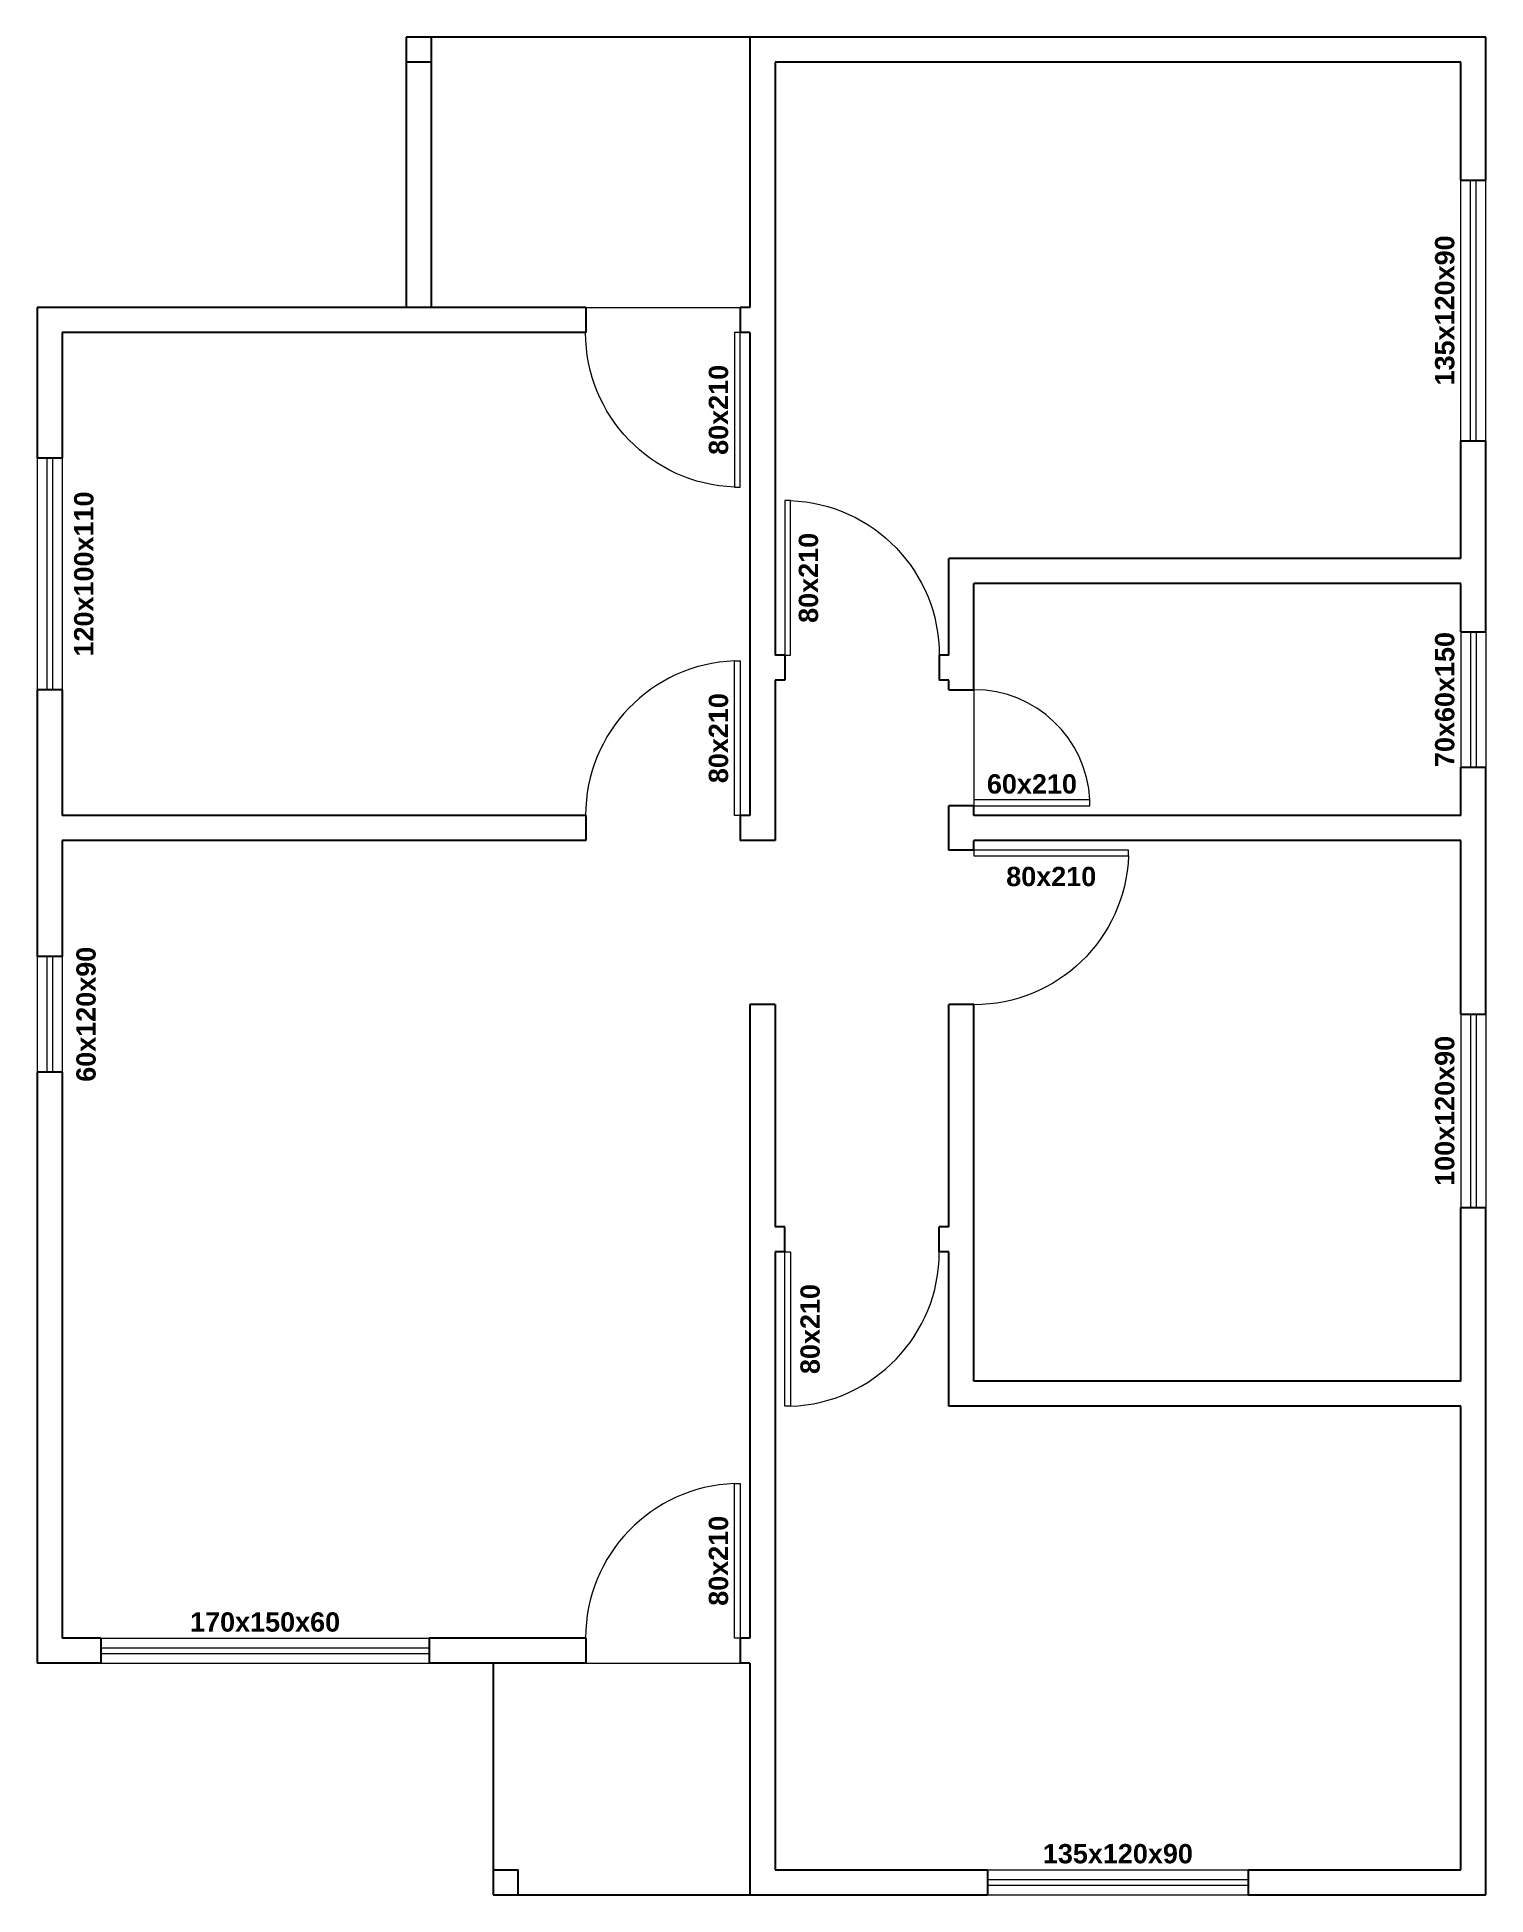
# Model space of a CAD drawing. Header units: centimetres. Extents: x -13202 to -12452, y 4339 to 5301.
import ezdxf

# ---------------------------------------------------------------- set-up
doc = ezdxf.new("R2010")
doc.units = ezdxf.units.CM
for name, color, linetype, lineweight in [('Cotas', 7, 'Continuous', 9), ('Janelas', 3, 'Continuous', 15), ('Paredes', 154, 'Continuous', 25), ('Piso', 253, 'Continuous', 9), ('Portas', 30, 'Continuous', 15)]:
    doc.layers.add(name, color=color, linetype=linetype, lineweight=lineweight)
doc.styles.add('texto', font='')
doc.styles.get('texto').set_extended_font_data('Arial', bold=True)
doc.dimstyles.new('Portas e Janelas', dxfattribs={"dimscale": 0, "dimtxt": 2, "dimasz": 2.5, "dimexe": 1.25, "dimexo": 2, "dimtad": 1, "dimtxsty": 'texto', "dimblk": 'OBLIQUE', "dimcen": 2.5, "dimse1": 1, "dimse2": 1, "dimsd1": 1, "dimsd2": 1, "dimclrt": 102, "dimadec": 0, "dimazin": 0, "dimtfac": 1, "dimtmove": 0, "dimatfit": 3, "dimfxl": 1, "dimarcsym": 0})

# ---------------------------------------------------------------- blocks, each defined once
blk = doc.blocks.new('*D2')
at = {"layer": 'Defpoints', "color": 0, "transparency": 16777216}
for p in [(-12464.83, 5227.41), (-12464.83, 5092.41), (-12464.83, 5092.41)]:
    blk.add_point(p, dxfattribs=at)
at = {"layer": 'Cotas', "color": 102, "transparency": 16777216, "insert": (-12473.06, 5159.91), "char_height": 10, "attachment_point": 5, "rotation": 90, "style": 'texto'}
blk.add_mtext('135x120x90', dxfattribs=at)
blk = doc.blocks.new('_Oblique')
at = {"color": 0, "linetype": 'ByBlock', "lineweight": -2}
blk.add_line((-0.5, -0.5), (0.5, 0.5), dxfattribs=at)
blk = doc.blocks.new('*D3')
at = {"layer": 'Defpoints', "color": 0, "transparency": 16777216}
for p in [(-12840.83, 5148.41), (-12840.83, 5068.41), (-12840.83, 5068.41)]:
    blk.add_point(p, dxfattribs=at)
at = {"layer": 'Cotas', "color": 102, "transparency": 16777216, "insert": (-12849.06, 5108.41), "char_height": 10, "attachment_point": 5, "rotation": 90, "style": 'texto'}
blk.add_mtext('80x210', dxfattribs=at)
blk = doc.blocks.new('*D4')
at = {"layer": 'Defpoints', "color": 0, "transparency": 16777216}
for p in [(-12811.83, 5061.41), (-12794.23, 5061.41), (-12811.83, 4981.41)]:
    blk.add_point(p, dxfattribs=at)
at = {"layer": 'Cotas', "color": 102, "transparency": 16777216, "insert": (-12802.47, 5021.41), "char_height": 10, "attachment_point": 5, "rotation": 90, "style": 'texto'}
blk.add_mtext('80x210', dxfattribs=at)
blk = doc.blocks.new('*D5')
at = {"layer": 'Defpoints', "color": 0, "transparency": 16777216}
for p in [(-12464.83, 4993.41), (-12464.83, 4923.41), (-12464.83, 4923.41)]:
    blk.add_point(p, dxfattribs=at)
at = {"layer": 'Cotas', "color": 102, "transparency": 16777216, "insert": (-12473.06, 4958.41), "char_height": 10, "attachment_point": 5, "rotation": 90, "style": 'texto'}
blk.add_mtext('70x60x150', dxfattribs=at)
blk = doc.blocks.new('*D6')
at = {"layer": 'Defpoints', "color": 0, "transparency": 16777216}
for p in [(-12716.83, 4906.41), (-12656.83, 4906.41), (-12656.83, 4906.41)]:
    blk.add_point(p, dxfattribs=at)
at = {"layer": 'Cotas', "color": 102, "transparency": 16777216, "insert": (-12686.83, 4914.64), "char_height": 10, "attachment_point": 5, "style": 'texto'}
blk.add_mtext('60x210', dxfattribs=at)
blk = doc.blocks.new('*D7')
at = {"layer": 'Defpoints', "color": 0, "transparency": 16777216}
for p in [(-12716.83, 4877.41), (-12636.83, 4877.41), (-12636.83, 4858.46)]:
    blk.add_point(p, dxfattribs=at)
at = {"layer": 'Cotas', "color": 102, "transparency": 16777216, "insert": (-12676.83, 4866.69), "char_height": 10, "attachment_point": 5, "style": 'texto'}
blk.add_mtext('80x210', dxfattribs=at)
blk = doc.blocks.new('*D8')
at = {"layer": 'Defpoints', "color": 0, "transparency": 16777216}
for p in [(-12840.83, 4978.41), (-12840.83, 4978.41), (-12840.83, 4898.41)]:
    blk.add_point(p, dxfattribs=at)
at = {"layer": 'Cotas', "color": 102, "transparency": 16777216, "insert": (-12849.06, 4938.41), "char_height": 10, "attachment_point": 5, "rotation": 90, "style": 'texto'}
blk.add_mtext('80x210', dxfattribs=at)
blk = doc.blocks.new('*D9')
at = {"layer": 'Defpoints', "color": 0, "transparency": 16777216}
for p in [(-12464.83, 4795.41), (-12464.83, 4695.41), (-12464.83, 4695.41)]:
    blk.add_point(p, dxfattribs=at)
at = {"layer": 'Cotas', "color": 102, "transparency": 16777216, "insert": (-12473.06, 4745.41), "char_height": 10, "attachment_point": 5, "rotation": 90, "style": 'texto'}
blk.add_mtext('100x120x90', dxfattribs=at)
blk = doc.blocks.new('*D10')
at = {"layer": 'Defpoints', "color": 0, "transparency": 16777216}
for p in [(-12811.83, 4672.41), (-12811.83, 4592.41), (-12793.37, 4592.41)]:
    blk.add_point(p, dxfattribs=at)
at = {"layer": 'Cotas', "color": 102, "transparency": 16777216, "insert": (-12801.61, 4632.41), "char_height": 10, "attachment_point": 5, "rotation": 90, "style": 'texto'}
blk.add_mtext('80x210', dxfattribs=at)
blk = doc.blocks.new('*D11')
at = {"layer": 'Defpoints', "color": 0, "transparency": 16777216}
for p in [(-12709.83, 4352.41), (-12709.83, 4352.41), (-12574.83, 4352.41)]:
    blk.add_point(p, dxfattribs=at)
at = {"layer": 'Cotas', "color": 102, "transparency": 16777216, "insert": (-12642.33, 4360.65), "char_height": 10, "attachment_point": 5, "style": 'texto'}
blk.add_mtext('135x120x90', dxfattribs=at)
blk = doc.blocks.new('*D12')
at = {"layer": 'Defpoints', "color": 0, "transparency": 16777216}
for p in [(-12840.83, 4552.41), (-12840.83, 4472.41), (-12840.83, 4472.41)]:
    blk.add_point(p, dxfattribs=at)
at = {"layer": 'Cotas', "color": 102, "transparency": 16777216, "insert": (-12849.06, 4512.41), "char_height": 10, "attachment_point": 5, "rotation": 90, "style": 'texto'}
blk.add_mtext('80x210', dxfattribs=at)
blk = doc.blocks.new('*D13')
at = {"layer": 'Defpoints', "color": 0, "transparency": 16777216}
for p in [(-13168.83, 4472.41), (-12998.83, 4472.41), (-12998.83, 4472.41)]:
    blk.add_point(p, dxfattribs=at)
at = {"layer": 'Cotas', "color": 102, "transparency": 16777216, "insert": (-13083.83, 4480.64), "char_height": 10, "width": 26.8929, "attachment_point": 5, "style": 'texto'}
blk.add_mtext('170x150x60', dxfattribs=at)
blk = doc.blocks.new('*D14')
at = {"layer": 'Defpoints', "color": 0, "transparency": 16777216}
for p in [(-13188.83, 4825.41), (-13168.24, 4825.41), (-13188.83, 4765.41)]:
    blk.add_point(p, dxfattribs=at)
at = {"layer": 'Cotas', "color": 102, "transparency": 16777216, "insert": (-13176.47, 4795.41), "char_height": 10, "attachment_point": 5, "rotation": 90, "style": 'texto'}
blk.add_mtext('60x120x90', dxfattribs=at)
blk = doc.blocks.new('*D15')
at = {"layer": 'Defpoints', "color": 0, "transparency": 16777216}
for p in [(-13188.83, 5083.41), (-13169.4, 5083.41), (-13188.83, 4963.41)]:
    blk.add_point(p, dxfattribs=at)
at = {"layer": 'Cotas', "color": 102, "transparency": 16777216, "insert": (-13177.63, 5023.41), "char_height": 10, "attachment_point": 5, "rotation": 90, "style": 'texto'}
blk.add_mtext('120x100x110', dxfattribs=at)
blk = doc.blocks.new('porta80')
blk.add_lwpolyline([(0, 0), (-3, 0), (-3, 80), (0, 80)], close=True)
blk.add_arc((0, 0), 80.06, 92.14759, 180)
blk = doc.blocks.new('porta60')
blk.add_lwpolyline([(0, 0), (60, 0), (60, 3), (0, 3)], close=True)
blk.add_arc((0, 0), 60.07, 2.86241, 90)
blk = doc.blocks.new('janela170')
for p, q in [((0, 13), (170, 13)), ((0, 8), (170, 8)), ((0, 5), (170, 5)), ((0, 0), (170, 0))]:
    blk.add_line(p, q)
blk = doc.blocks.new('janela135')
for p, q in [((0, 13), (135, 13)), ((0, 8), (135, 8)), ((0, 5), (135, 5)), ((0, 0), (135, 0))]:
    blk.add_line(p, q)
blk = doc.blocks.new('janela60')
for p, q in [((0, 60), (0, 0)), ((5, 60), (5, 0)), ((8, 60), (8, 0)), ((13, 60), (13, 0))]:
    blk.add_line(p, q)
blk = doc.blocks.new('janela120')
for p, q in [((-13, 120), (-13, 0)), ((-8, 120), (-8, 0)), ((-5, 120), (-5, 0)), ((0, 120), (0, 0))]:
    blk.add_line(p, q)
blk = doc.blocks.new('janela100')
for p, q in [((-13, 100), (-13, 0)), ((-8, 100), (-8, 0)), ((-5, 100), (-5, 0)), ((0, 100), (0, 0))]:
    blk.add_line(p, q)
blk = doc.blocks.new('janela70')
for p, q in [((-13, 70), (-13, 0)), ((-8, 70), (-8, 0)), ((-5, 70), (-5, 0)), ((0, 70), (0, 0))]:
    blk.add_line(p, q)

msp = doc.modelspace()

# ---------------------------------------------------------------- linework, layer by layer
at = {"layer": 'Paredes'}
for p, q in [((-12451.828, 5301.412), (-13010.828, 5301.412)), ((-13010.828, 5301.412), (-13010.828, 5161.412)), ((-12997.828, 5301.412), (-12997.828, 5161.412)), ((-12832.828, 5301.412), (-12832.828, 5161.412)), ((-12451.828, 5227.412), (-12451.828, 5301.412)), ((-12997.828, 5288.412), (-13010.828, 5288.412)), ((-12464.828, 5288.412), (-12819.828, 5288.412)), ((-12819.828, 5288.412), (-12819.828, 4981.412)), ((-12464.828, 5227.412), (-12464.828, 5288.412)), ((-12464.828, 5227.412), (-12451.828, 5227.412)), ((-13201.828, 5161.412), (-13201.828, 5083.412)), ((-12917.828, 5161.412), (-13201.828, 5161.412)), ((-12917.828, 5161.412), (-12917.828, 5148.412)), ((-12832.828, 5161.412), (-12837.828, 5161.412)), ((-12837.828, 5161.412), (-12837.828, 5148.412)), ((-13188.828, 5148.412), (-13188.828, 5083.412)), ((-12917.828, 5148.412), (-13188.828, 5148.412)), ((-12832.828, 5148.412), (-12837.828, 5148.412)), ((-12832.828, 5148.412), (-12832.828, 4898.412)), ((-12464.828, 5031.412), (-12464.828, 5092.412)), ((-12464.828, 5092.412), (-12451.828, 5092.412)), ((-12451.828, 4993.412), (-12451.828, 5092.412)), ((-13188.828, 5083.412), (-13201.828, 5083.412)), ((-12464.828, 5031.412), (-12729.828, 5031.412)), ((-12729.828, 4981.412), (-12729.828, 5031.412)), ((-12464.828, 5018.412), (-12716.828, 5018.412)), ((-12716.828, 4963.412), (-12716.828, 5018.412)), ((-12464.828, 4993.412), (-12464.828, 5018.412)), ((-12464.828, 4993.412), (-12451.828, 4993.412)), ((-12814.828, 4981.412), (-12819.828, 4981.412)), ((-12814.828, 4981.412), (-12814.828, 4968.412)), ((-12729.828, 4981.412), (-12734.828, 4981.412)), ((-12734.828, 4981.412), (-12734.828, 4968.412)), ((-12819.828, 4968.412), (-12819.828, 4885.412)), ((-12814.828, 4968.412), (-12819.828, 4968.412)), ((-12729.828, 4968.412), (-12734.828, 4968.412)), ((-12729.828, 4963.412), (-12729.828, 4968.412)), ((-13188.828, 4963.412), (-13201.828, 4963.412)), ((-13201.828, 4963.412), (-13201.828, 4825.412)), ((-13188.828, 4963.412), (-13188.828, 4898.412)), ((-12729.828, 4963.412), (-12716.828, 4963.412)), ((-12464.828, 4898.412), (-12464.828, 4923.412)), ((-12464.828, 4923.412), (-12451.828, 4923.412)), ((-12451.828, 4795.412), (-12451.828, 4923.412)), ((-12917.828, 4898.412), (-13188.828, 4898.412)), ((-12917.828, 4898.412), (-12917.828, 4885.412)), ((-12832.828, 4898.412), (-12837.828, 4898.412)), ((-12837.828, 4898.412), (-12837.828, 4885.412)), ((-12716.828, 4903.412), (-12729.828, 4903.412)), ((-12729.828, 4880.412), (-12729.828, 4903.412)), ((-12716.828, 4898.412), (-12716.828, 4903.412)), ((-12464.828, 4898.412), (-12716.828, 4898.412)), ((-13188.828, 4885.412), (-13188.828, 4825.412)), ((-12917.828, 4885.412), (-13188.828, 4885.412)), ((-12819.828, 4885.412), (-12837.828, 4885.412)), ((-12716.828, 4880.412), (-12729.828, 4880.412)), ((-12464.828, 4885.412), (-12716.828, 4885.412)), ((-12716.828, 4880.412), (-12716.828, 4885.412)), ((-12464.828, 4795.412), (-12464.828, 4885.412)), ((-13188.828, 4825.412), (-13201.828, 4825.412)), ((-12832.828, 4800.412), (-12832.828, 4472.412)), ((-12819.828, 4800.412), (-12832.828, 4800.412)), ((-12819.828, 4800.412), (-12819.828, 4685.412)), ((-12729.828, 4685.412), (-12729.828, 4800.412)), ((-12716.828, 4800.412), (-12729.828, 4800.412)), ((-12716.828, 4605.412), (-12716.828, 4800.412)), ((-12464.828, 4795.412), (-12451.828, 4795.412)), ((-13188.828, 4765.412), (-13201.828, 4765.412)), ((-13201.828, 4765.412), (-13201.828, 4459.412)), ((-13188.828, 4765.412), (-13188.828, 4472.412)), ((-12464.828, 4605.412), (-12464.828, 4695.412)), ((-12464.828, 4695.412), (-12451.828, 4695.412)), ((-12451.828, 4339.412), (-12451.828, 4695.412)), ((-12814.828, 4685.412), (-12819.828, 4685.412)), ((-12814.828, 4672.412), (-12814.828, 4685.412)), ((-12729.828, 4685.412), (-12734.828, 4685.412)), ((-12734.828, 4672.412), (-12734.828, 4685.412)), ((-12819.828, 4672.412), (-12819.828, 4352.412)), ((-12814.828, 4672.412), (-12819.828, 4672.412)), ((-12729.828, 4672.412), (-12734.828, 4672.412)), ((-12729.828, 4592.412), (-12729.828, 4672.412)), ((-12464.828, 4605.412), (-12716.828, 4605.412)), ((-12464.828, 4592.412), (-12729.828, 4592.412)), ((-12464.828, 4352.412), (-12464.828, 4592.412)), ((-13168.828, 4472.412), (-13188.828, 4472.412)), ((-13168.828, 4472.412), (-13168.828, 4459.412)), ((-12917.828, 4472.412), (-12998.828, 4472.412)), ((-12998.828, 4472.412), (-12998.828, 4459.412)), ((-12917.828, 4472.412), (-12917.828, 4459.412)), ((-12832.828, 4472.412), (-12837.828, 4472.412)), ((-12837.828, 4472.412), (-12837.828, 4459.412)), ((-13168.828, 4459.412), (-13201.828, 4459.412)), ((-12917.828, 4459.412), (-12998.828, 4459.412)), ((-12965.828, 4459.412), (-12965.828, 4339.412)), ((-12832.828, 4459.412), (-12837.828, 4459.412)), ((-12832.828, 4459.412), (-12832.828, 4339.412)), ((-12965.828, 4352.412), (-12952.828, 4352.412)), ((-12952.828, 4339.412), (-12952.828, 4352.412)), ((-12819.828, 4352.412), (-12709.828, 4352.412)), ((-12709.828, 4352.412), (-12709.828, 4339.412)), ((-12574.828, 4352.412), (-12574.828, 4339.412)), ((-12574.828, 4352.412), (-12464.828, 4352.412)), ((-12965.828, 4339.412), (-12709.828, 4339.412)), ((-12574.828, 4339.412), (-12451.828, 4339.412))]:
    msp.add_line(p, q, dxfattribs=at)
at = {"layer": 'Piso'}
for p, q in [((-12917.828, 5161.412), (-12837.828, 5161.412)), ((-12716.828, 4963.412), (-12716.828, 4903.412)), ((-12917.828, 4459.412), (-12837.828, 4459.412))]:
    msp.add_line(p, q, dxfattribs=at)

# ---------------------------------------------------------------- block references
at = {"layer": 'Janelas', "rotation": 90}
msp.add_blockref('janela135', (-12451.828, 5092.412), dxfattribs=at)
at = {"layer": 'Janelas'}
for name, p in [('janela120', (-13188.828, 4963.412)), ('janela70', (-12451.828, 4923.412)), ('janela60', (-13201.828, 4765.412)), ('janela100', (-12451.828, 4695.412)), ('janela170', (-13168.828, 4459.412)), ('janela135', (-12709.828, 4339.412))]:
    msp.add_blockref(name, p, dxfattribs=at)
at = {"layer": 'Portas', "xscale": -1}
for p, rotation in [((-12837.828, 5148.412), 180), ((-12716.828, 4880.412), 270)]:
    msp.add_blockref('porta80', p, dxfattribs=dict(at, rotation=rotation))
msp.add_blockref('porta80', (-12814.828, 4981.412), dxfattribs=at)
at = {"layer": 'Portas'}
for name, p in [('porta80', (-12837.828, 4898.412)), ('porta60', (-12716.828, 4903.412)), ('porta80', (-12837.828, 4472.412))]:
    msp.add_blockref(name, p, dxfattribs=at)
at = {"layer": 'Portas', "rotation": 180}
msp.add_blockref('porta80', (-12814.828, 4672.412), dxfattribs=at)

# ---------------------------------------------------------------- dimensions: what is measured, and where the dimension line sits
at = {"layer": 'Cotas'}
for base, p1, p2, text, picture, middle in [((-12464.828, 5092.412), (-12464.828, 5227.412), (-12464.828, 5092.412), '<>x120x90', '*D2', (-12473.062, 5159.912)), ((-12840.828, 5068.412), (-12840.828, 5148.412), (-12840.828, 5068.412), '<>x210', '*D3', (-12849.062, 5108.412)), ((-13169.395, 5083.412), (-13188.828, 4963.412), (-13188.828, 5083.412), '<>x100x110', '*D15', (-13177.626, 5023.412)), ((-12794.234, 5061.412), (-12811.828, 4981.412), (-12811.828, 5061.412), '<>x210', '*D4', (-12802.468, 5021.412)), ((-12840.828, 4978.412), (-12840.828, 4898.412), (-12840.828, 4978.412), '<>x210', '*D8', (-12849.062, 4938.412)), ((-12793.371, 4592.412), (-12811.828, 4672.412), (-12811.828, 4592.412), '<>x210', '*D10', (-12801.605, 4632.412)), ((-12840.828, 4472.412), (-12840.828, 4552.412), (-12840.828, 4472.412), '<>x210', '*D12', (-12849.062, 4512.412))]:
    dim = msp.add_linear_dim(base=base, p1=p1, p2=p2, angle=90, text=text, dimstyle='Portas e Janelas', override={"dimscale": 5}, dxfattribs=at)
    dim.commit()
    dim.dimension.update_dxf_attribs({"geometry": picture, "text_midpoint": middle})
for base, p1, p2, text, picture, middle in [((-12464.828, 4923.412), (-12464.828, 4993.412), (-12464.828, 4923.412), '<>x60x150', '*D5', (-12464.828, 4958.412)), ((-13168.236, 4825.412), (-13188.828, 4765.412), (-13188.828, 4825.412), '<>x120x90', '*D14', (-13168.236, 4795.412)), ((-12464.828, 4695.412), (-12464.828, 4795.412), (-12464.828, 4695.412), '<>x120x90', '*D9', (-12464.828, 4745.412))]:
    dim = msp.add_linear_dim(base=base, p1=p1, p2=p2, angle=90, text=text, dimstyle='Portas e Janelas', override={"dimscale": 5}, dxfattribs=at)
    dim.commit()
    dim.dimension.update_dxf_attribs({"geometry": picture, "text_midpoint": middle, "dimtype": 160})
dim = msp.add_linear_dim(base=(-12656.828, 4906.412), p1=(-12716.828, 4906.412), p2=(-12656.828, 4906.412), text='<>x210', dimstyle='Portas e Janelas', override={"dimscale": 5}, dxfattribs=at)
dim.commit()
dim.dimension.update_dxf_attribs({"geometry": '*D6', "text_midpoint": (-12686.828, 4906.412), "dimtype": 160})
for base, p1, p2, text, picture, middle in [((-12636.828, 4858.457), (-12716.828, 4877.412), (-12636.828, 4877.412), '<>x210', '*D7', (-12676.828, 4866.691)), ((-12998.828, 4472.412), (-13168.828, 4472.412), (-12998.828, 4472.412), '<>x150x60', '*D13', (-13083.828, 4480.643)), ((-12709.828, 4352.412), (-12574.828, 4352.412), (-12709.828, 4352.412), '<>x120x90', '*D11', (-12642.328, 4360.646))]:
    dim = msp.add_linear_dim(base=base, p1=p1, p2=p2, text=text, dimstyle='Portas e Janelas', override={"dimscale": 5}, dxfattribs=at)
    dim.commit()
    dim.dimension.update_dxf_attribs({"geometry": picture, "text_midpoint": middle})

doc.saveas('drawing.dxf')
